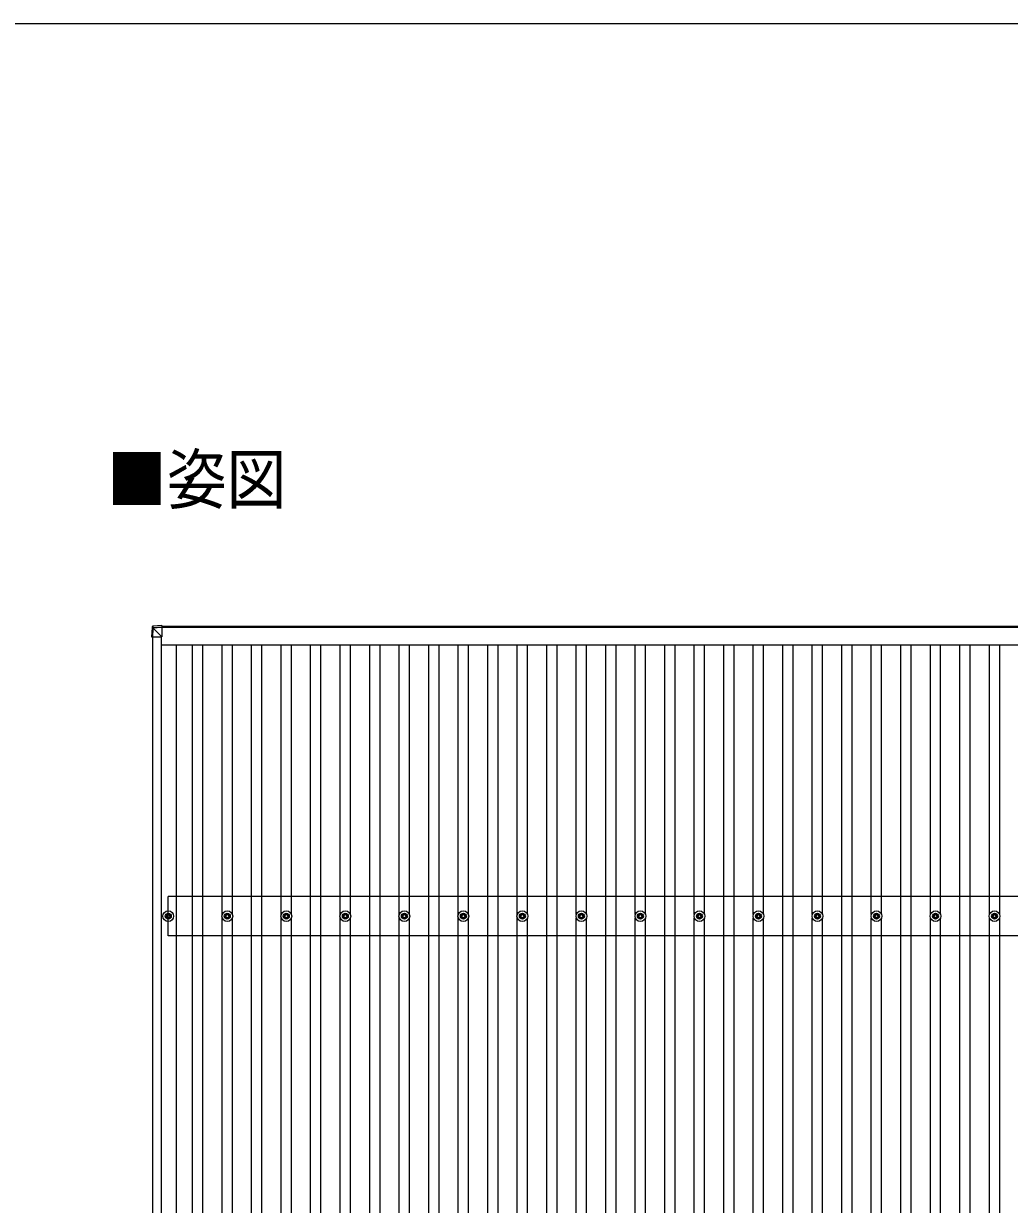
# Model space of a CAD drawing. Units: millimetres at full size, sheet at 1:50; details may follow other scales. Extents: x -14053 to 14053, y -9700 to 9700.
# Drawn here: x -7368 to -4027, y 5698 to 9700 of the extents above; entities that cross this region are included whole.
import ezdxf
from ezdxf.enums import TextEntityAlignment as Align

# ---------------------------------------------------------------- set-up
doc = ezdxf.new("R2010")
doc.units = ezdxf.units.MM
doc.header["$LTSCALE"] = 50
for name, color, linetype, lineweight in [('1-0', 4, 'Continuous', 9), ('1-1', 2, 'Continuous', 9), ('1-2', 134, 'Continuous', 9), ('1-3', 5, 'Continuous', 5), ('1-4', 6, 'Continuous', 9), ('F-0', 7, 'Continuous', 9)]:
    doc.layers.add(name, color=color, linetype=linetype, lineweight=lineweight)
doc.styles.add('ＭＳ ゴシック', font='')
doc.styles.get('ＭＳ ゴシック').set_extended_font_data('MS Gothic')

msp = doc.modelspace()

# ---------------------------------------------------------------- linework, layer by layer
at = {"layer": '1-1'}
for p, q in [((-6898.89, 7657.82), (-2056.68, 7657.82)), ((-2056.68, 7653.22), (-6898.89, 7653.22)), ((-6929.37, 1730.26), (-6929.37, 7621.64)), ((-6900.37, 1730.21), (-6900.37, 7621.59)), ((-6900.37, 7594.39), (-2054.37, 7594.39)), ((-2077.37, 6741.79), (-6877.37, 6741.79)), ((-6877.37, 6607.79), (-6877.37, 6741.79)), ((-2077.37, 6607.79), (-6877.37, 6607.79))]:
    msp.add_line(p, q, dxfattribs=at)
at = {"layer": '1-2'}
for p, q in [((-6850.87, 7594.39), (-6850.87, 1754.95)), ((-6794.87, 1754.95), (-6794.87, 7594.39)), ((-6759.87, 1754.95), (-6759.87, 7594.39)), ((-6694.87, 6679.97), (-6694.87, 7594.39)), ((-6659.87, 6679.97), (-6659.87, 7594.39)), ((-6594.87, 1754.95), (-6594.87, 7594.39)), ((-6594.87, 1754.95), (-6594.87, 7594.39)), ((-6559.87, 1754.95), (-6559.87, 7594.39)), ((-6559.87, 1754.95), (-6559.87, 7594.39)), ((-6494.87, 6679.97), (-6494.87, 7594.39)), ((-6494.87, 6679.97), (-6494.87, 7594.39)), ((-6459.87, 6679.97), (-6459.87, 7594.39)), ((-6459.87, 6679.97), (-6459.87, 7594.39)), ((-6394.87, 1754.95), (-6394.87, 7594.39)), ((-6394.87, 1754.95), (-6394.87, 7594.39)), ((-6359.87, 1754.95), (-6359.87, 7594.39)), ((-6359.87, 1754.95), (-6359.87, 7594.39)), ((-6294.87, 6679.97), (-6294.87, 7594.39)), ((-6294.87, 6679.97), (-6294.87, 7594.39)), ((-6259.87, 6679.97), (-6259.87, 7594.39)), ((-6259.87, 6679.97), (-6259.87, 7594.39)), ((-6194.87, 1754.95), (-6194.87, 7594.39)), ((-6194.87, 1754.95), (-6194.87, 7594.39)), ((-6159.87, 1754.95), (-6159.87, 7594.39)), ((-6159.87, 1754.95), (-6159.87, 7594.39)), ((-6094.87, 6679.97), (-6094.87, 7594.39)), ((-6094.87, 6679.97), (-6094.87, 7594.39)), ((-6059.87, 6679.97), (-6059.87, 7594.39)), ((-6059.87, 6679.97), (-6059.87, 7594.39)), ((-5994.87, 1754.95), (-5994.87, 7594.39)), ((-5959.87, 1754.95), (-5959.87, 7594.39)), ((-5894.87, 6679.97), (-5894.87, 7594.39)), ((-5859.87, 6679.97), (-5859.87, 7594.39)), ((-5794.87, 1754.95), (-5794.87, 7594.39)), ((-5759.87, 1754.95), (-5759.87, 7594.39)), ((-5694.87, 6679.97), (-5694.87, 7594.39)), ((-5659.87, 6679.97), (-5659.87, 7594.39)), ((-5594.87, 1754.95), (-5594.87, 7594.39)), ((-5559.87, 1754.95), (-5559.87, 7594.39)), ((-5494.87, 6679.97), (-5494.87, 7594.39)), ((-5459.87, 6679.97), (-5459.87, 7594.39)), ((-5394.87, 1754.95), (-5394.87, 7594.39)), ((-5359.87, 1754.95), (-5359.87, 7594.39)), ((-5294.87, 6679.97), (-5294.87, 7594.39)), ((-5259.87, 6679.97), (-5259.87, 7594.39)), ((-5194.87, 1754.95), (-5194.87, 7594.39)), ((-5159.87, 1754.95), (-5159.87, 7594.39)), ((-5094.87, 6679.97), (-5094.87, 7594.39)), ((-5059.87, 6679.97), (-5059.87, 7594.39)), ((-4994.87, 1754.95), (-4994.87, 7594.39)), ((-4959.87, 1754.95), (-4959.87, 7594.39)), ((-4894.87, 6679.97), (-4894.87, 7594.39)), ((-4859.87, 6679.97), (-4859.87, 7594.39)), ((-4794.87, 1754.95), (-4794.87, 7594.39)), ((-4759.87, 1754.95), (-4759.87, 7594.39)), ((-4694.87, 6679.97), (-4694.87, 7594.39)), ((-4659.87, 6679.97), (-4659.87, 7594.39)), ((-4594.87, 1754.95), (-4594.87, 7594.39)), ((-4559.87, 1754.95), (-4559.87, 7594.39)), ((-4494.87, 6679.97), (-4494.87, 7594.39)), ((-4459.87, 6679.97), (-4459.87, 7594.39)), ((-4394.87, 1754.95), (-4394.87, 7594.39)), ((-4359.87, 1754.95), (-4359.87, 7594.39)), ((-4294.87, 6679.97), (-4294.87, 7594.39)), ((-4259.87, 6679.97), (-4259.87, 7594.39)), ((-4194.87, 1754.95), (-4194.87, 7594.39)), ((-4159.87, 1754.95), (-4159.87, 7594.39)), ((-4094.87, 6679.97), (-4094.87, 7594.39)), ((-4059.87, 6679.97), (-4059.87, 7594.39)), ((-6694.87, 2679.97), (-6694.87, 6669.61)), ((-6659.87, 2679.97), (-6659.87, 6669.61)), ((-6494.87, 2679.97), (-6494.87, 6669.61)), ((-6494.87, 2679.97), (-6494.87, 6669.61)), ((-6459.87, 2679.97), (-6459.87, 6669.61)), ((-6459.87, 2679.97), (-6459.87, 6669.61)), ((-6294.87, 2679.97), (-6294.87, 6669.61)), ((-6294.87, 2679.97), (-6294.87, 6669.61)), ((-6259.87, 2679.97), (-6259.87, 6669.61)), ((-6259.87, 2679.97), (-6259.87, 6669.61)), ((-6094.87, 2679.97), (-6094.87, 6669.61)), ((-6094.87, 2679.97), (-6094.87, 6669.61)), ((-6059.87, 2679.97), (-6059.87, 6669.61)), ((-6059.87, 2679.97), (-6059.87, 6669.61)), ((-5894.87, 2679.97), (-5894.87, 6669.61)), ((-5859.87, 2679.97), (-5859.87, 6669.61)), ((-5694.87, 2679.97), (-5694.87, 6669.61)), ((-5659.87, 2679.97), (-5659.87, 6669.61)), ((-5494.87, 2679.97), (-5494.87, 6669.61)), ((-5459.87, 2679.97), (-5459.87, 6669.61)), ((-5294.87, 2679.97), (-5294.87, 6669.61)), ((-5259.87, 2679.97), (-5259.87, 6669.61)), ((-5094.87, 2679.97), (-5094.87, 6669.61)), ((-5059.87, 2679.97), (-5059.87, 6669.61)), ((-4894.87, 2679.97), (-4894.87, 6669.61)), ((-4859.87, 2679.97), (-4859.87, 6669.61)), ((-4694.87, 2679.97), (-4694.87, 6669.61)), ((-4659.87, 2679.97), (-4659.87, 6669.61)), ((-4494.87, 2679.97), (-4494.87, 6669.61)), ((-4459.87, 2679.97), (-4459.87, 6669.61)), ((-4294.87, 2679.97), (-4294.87, 6669.61)), ((-4259.87, 2679.97), (-4259.87, 6669.61)), ((-4094.87, 2679.97), (-4094.87, 6669.61)), ((-4059.87, 2679.97), (-4059.87, 6669.61))]:
    msp.add_line(p, q, dxfattribs=at)
at = {"layer": '1-3'}
for p, q in [((-6879.12, 6684.79), (-6879.12, 6680.37)), ((-6875.62, 6684.79), (-6875.62, 6680.37)), ((-6679.12, 6684.79), (-6679.12, 6680.37)), ((-6675.62, 6684.79), (-6675.62, 6680.37)), ((-6479.12, 6684.79), (-6479.12, 6680.37)), ((-6479.12, 6684.79), (-6479.12, 6680.37)), ((-6475.62, 6684.79), (-6475.62, 6680.37)), ((-6475.62, 6684.79), (-6475.62, 6680.37)), ((-6279.12, 6684.79), (-6279.12, 6680.37)), ((-6279.12, 6684.79), (-6279.12, 6680.37)), ((-6275.62, 6684.79), (-6275.62, 6680.37)), ((-6275.62, 6684.79), (-6275.62, 6680.37)), ((-6079.12, 6684.79), (-6079.12, 6680.37)), ((-6079.12, 6684.79), (-6079.12, 6680.37)), ((-6075.62, 6684.79), (-6075.62, 6680.37)), ((-6075.62, 6684.79), (-6075.62, 6680.37)), ((-5879.12, 6684.79), (-5879.12, 6680.37)), ((-5875.62, 6684.79), (-5875.62, 6680.37)), ((-5679.12, 6684.79), (-5679.12, 6680.37)), ((-5675.62, 6684.79), (-5675.62, 6680.37)), ((-5479.12, 6684.79), (-5479.12, 6680.37)), ((-5475.62, 6684.79), (-5475.62, 6680.37)), ((-5279.12, 6684.79), (-5279.12, 6680.37)), ((-5275.62, 6684.79), (-5275.62, 6680.37)), ((-5079.12, 6684.79), (-5079.12, 6680.37)), ((-5075.62, 6684.79), (-5075.62, 6680.37)), ((-4879.12, 6684.79), (-4879.12, 6680.37)), ((-4875.62, 6684.79), (-4875.62, 6680.37)), ((-4679.12, 6684.79), (-4679.12, 6680.37)), ((-4675.62, 6684.79), (-4675.62, 6680.37)), ((-4479.12, 6684.79), (-4479.12, 6680.37)), ((-4475.62, 6684.79), (-4475.62, 6680.37)), ((-4279.12, 6684.79), (-4279.12, 6680.37)), ((-4275.62, 6684.79), (-4275.62, 6680.37)), ((-4079.12, 6684.79), (-4079.12, 6680.37)), ((-4075.62, 6684.79), (-4075.62, 6680.37)), ((-6887.37, 6676.54), (-6882.95, 6676.54)), ((-6887.37, 6673.04), (-6882.95, 6673.04)), ((-6879.12, 6669.21), (-6879.12, 6664.79)), ((-6875.62, 6669.21), (-6875.62, 6664.79)), ((-6871.79, 6676.54), (-6867.37, 6676.54)), ((-6871.79, 6673.04), (-6867.37, 6673.04)), ((-6687.37, 6676.54), (-6682.95, 6676.54)), ((-6687.37, 6673.04), (-6682.95, 6673.04)), ((-6679.12, 6669.21), (-6679.12, 6664.79)), ((-6675.62, 6669.21), (-6675.62, 6664.79)), ((-6671.79, 6676.54), (-6667.37, 6676.54)), ((-6671.79, 6673.04), (-6667.37, 6673.04)), ((-6487.37, 6676.54), (-6482.95, 6676.54)), ((-6487.37, 6676.54), (-6482.95, 6676.54)), ((-6487.37, 6673.04), (-6482.95, 6673.04)), ((-6487.37, 6673.04), (-6482.95, 6673.04)), ((-6479.12, 6669.21), (-6479.12, 6664.79)), ((-6479.12, 6669.21), (-6479.12, 6664.79)), ((-6475.62, 6669.21), (-6475.62, 6664.79)), ((-6475.62, 6669.21), (-6475.62, 6664.79)), ((-6471.79, 6676.54), (-6467.37, 6676.54)), ((-6471.79, 6676.54), (-6467.37, 6676.54)), ((-6471.79, 6673.04), (-6467.37, 6673.04)), ((-6471.79, 6673.04), (-6467.37, 6673.04)), ((-6287.37, 6676.54), (-6282.95, 6676.54)), ((-6287.37, 6676.54), (-6282.95, 6676.54)), ((-6287.37, 6673.04), (-6282.95, 6673.04)), ((-6287.37, 6673.04), (-6282.95, 6673.04)), ((-6279.12, 6669.21), (-6279.12, 6664.79)), ((-6279.12, 6669.21), (-6279.12, 6664.79)), ((-6275.62, 6669.21), (-6275.62, 6664.79)), ((-6275.62, 6669.21), (-6275.62, 6664.79)), ((-6271.79, 6676.54), (-6267.37, 6676.54)), ((-6271.79, 6676.54), (-6267.37, 6676.54)), ((-6271.79, 6673.04), (-6267.37, 6673.04)), ((-6271.79, 6673.04), (-6267.37, 6673.04)), ((-6087.37, 6676.54), (-6082.95, 6676.54)), ((-6087.37, 6676.54), (-6082.95, 6676.54)), ((-6087.37, 6673.04), (-6082.95, 6673.04)), ((-6087.37, 6673.04), (-6082.95, 6673.04)), ((-6079.12, 6669.21), (-6079.12, 6664.79)), ((-6079.12, 6669.21), (-6079.12, 6664.79)), ((-6075.62, 6669.21), (-6075.62, 6664.79)), ((-6075.62, 6669.21), (-6075.62, 6664.79)), ((-6071.79, 6676.54), (-6067.37, 6676.54)), ((-6071.79, 6676.54), (-6067.37, 6676.54)), ((-6071.79, 6673.04), (-6067.37, 6673.04)), ((-6071.79, 6673.04), (-6067.37, 6673.04)), ((-5887.37, 6676.54), (-5882.95, 6676.54)), ((-5887.37, 6673.04), (-5882.95, 6673.04)), ((-5879.12, 6669.21), (-5879.12, 6664.79)), ((-5875.62, 6669.21), (-5875.62, 6664.79)), ((-5871.79, 6676.54), (-5867.37, 6676.54)), ((-5871.79, 6673.04), (-5867.37, 6673.04)), ((-5687.37, 6676.54), (-5682.95, 6676.54)), ((-5687.37, 6673.04), (-5682.95, 6673.04)), ((-5679.12, 6669.21), (-5679.12, 6664.79)), ((-5675.62, 6669.21), (-5675.62, 6664.79)), ((-5671.79, 6676.54), (-5667.37, 6676.54)), ((-5671.79, 6673.04), (-5667.37, 6673.04)), ((-5487.37, 6676.54), (-5482.95, 6676.54)), ((-5487.37, 6673.04), (-5482.95, 6673.04)), ((-5479.12, 6669.21), (-5479.12, 6664.79)), ((-5475.62, 6669.21), (-5475.62, 6664.79)), ((-5471.79, 6676.54), (-5467.37, 6676.54)), ((-5471.79, 6673.04), (-5467.37, 6673.04)), ((-5287.37, 6676.54), (-5282.95, 6676.54)), ((-5287.37, 6673.04), (-5282.95, 6673.04)), ((-5279.12, 6669.21), (-5279.12, 6664.79)), ((-5275.62, 6669.21), (-5275.62, 6664.79)), ((-5271.79, 6676.54), (-5267.37, 6676.54)), ((-5271.79, 6673.04), (-5267.37, 6673.04)), ((-5087.37, 6676.54), (-5082.95, 6676.54)), ((-5087.37, 6673.04), (-5082.95, 6673.04)), ((-5079.12, 6669.21), (-5079.12, 6664.79)), ((-5075.62, 6669.21), (-5075.62, 6664.79)), ((-5071.79, 6676.54), (-5067.37, 6676.54)), ((-5071.79, 6673.04), (-5067.37, 6673.04)), ((-4887.37, 6676.54), (-4882.95, 6676.54)), ((-4887.37, 6673.04), (-4882.95, 6673.04)), ((-4879.12, 6669.21), (-4879.12, 6664.79)), ((-4875.62, 6669.21), (-4875.62, 6664.79)), ((-4871.79, 6676.54), (-4867.37, 6676.54)), ((-4871.79, 6673.04), (-4867.37, 6673.04)), ((-4687.37, 6676.54), (-4682.95, 6676.54)), ((-4687.37, 6673.04), (-4682.95, 6673.04)), ((-4679.12, 6669.21), (-4679.12, 6664.79)), ((-4675.62, 6669.21), (-4675.62, 6664.79)), ((-4671.79, 6676.54), (-4667.37, 6676.54)), ((-4671.79, 6673.04), (-4667.37, 6673.04)), ((-4487.37, 6676.54), (-4482.95, 6676.54)), ((-4487.37, 6673.04), (-4482.95, 6673.04)), ((-4479.12, 6669.21), (-4479.12, 6664.79)), ((-4475.62, 6669.21), (-4475.62, 6664.79)), ((-4471.79, 6676.54), (-4467.37, 6676.54)), ((-4471.79, 6673.04), (-4467.37, 6673.04)), ((-4287.37, 6676.54), (-4282.95, 6676.54)), ((-4287.37, 6673.04), (-4282.95, 6673.04)), ((-4279.12, 6669.21), (-4279.12, 6664.79)), ((-4275.62, 6669.21), (-4275.62, 6664.79)), ((-4271.79, 6676.54), (-4267.37, 6676.54)), ((-4271.79, 6673.04), (-4267.37, 6673.04)), ((-4087.37, 6676.54), (-4082.95, 6676.54)), ((-4087.37, 6673.04), (-4082.95, 6673.04)), ((-4079.12, 6669.21), (-4079.12, 6664.79)), ((-4075.62, 6669.21), (-4075.62, 6664.79)), ((-4071.79, 6676.54), (-4067.37, 6676.54)), ((-4071.79, 6673.04), (-4067.37, 6673.04))]:
    msp.add_line(p, q, dxfattribs=at)
for centre, radius in [((-6877.37, 6674.79), 18.25), ((-6877.37, 6674.79), 10.15), ((-6677.37, 6674.79), 18.25), ((-6677.37, 6674.79), 10.15), ((-6477.37, 6674.79), 18.25), ((-6477.37, 6674.79), 18.25), ((-6477.37, 6674.79), 10.15), ((-6477.37, 6674.79), 10.15), ((-6277.37, 6674.79), 18.25), ((-6277.37, 6674.79), 18.25), ((-6277.37, 6674.79), 10.15), ((-6277.37, 6674.79), 10.15), ((-6077.37, 6674.79), 18.25), ((-6077.37, 6674.79), 18.25), ((-6077.37, 6674.79), 10.15), ((-6077.37, 6674.79), 10.15), ((-5877.37, 6674.79), 18.25), ((-5877.37, 6674.79), 10.15), ((-5677.37, 6674.79), 18.25), ((-5677.37, 6674.79), 10.15), ((-5477.37, 6674.79), 18.25), ((-5477.37, 6674.79), 10.15), ((-5277.37, 6674.79), 18.25), ((-5277.37, 6674.79), 10.15), ((-5077.37, 6674.79), 18.25), ((-5077.37, 6674.79), 10.15), ((-4877.37, 6674.79), 18.25), ((-4877.37, 6674.79), 10.15), ((-4677.37, 6674.79), 18.25), ((-4677.37, 6674.79), 10.15), ((-4477.37, 6674.79), 18.25), ((-4477.37, 6674.79), 10.15), ((-4277.37, 6674.79), 18.25), ((-4277.37, 6674.79), 10.15), ((-4077.37, 6674.79), 18.25), ((-4077.37, 6674.79), 10.15), ((-6877.37, 6674.79), 5.85), ((-6877.37, 6674.79), 5.25), ((-6677.37, 6674.79), 5.85), ((-6677.37, 6674.79), 5.25), ((-6477.37, 6674.79), 5.85), ((-6477.37, 6674.79), 5.85), ((-6477.37, 6674.79), 5.25), ((-6477.37, 6674.79), 5.25), ((-6277.37, 6674.79), 5.85), ((-6277.37, 6674.79), 5.85), ((-6277.37, 6674.79), 5.25), ((-6277.37, 6674.79), 5.25), ((-6077.37, 6674.79), 5.85), ((-6077.37, 6674.79), 5.85), ((-6077.37, 6674.79), 5.25), ((-6077.37, 6674.79), 5.25), ((-5877.37, 6674.79), 5.85), ((-5877.37, 6674.79), 5.25), ((-5677.37, 6674.79), 5.85), ((-5677.37, 6674.79), 5.25), ((-5477.37, 6674.79), 5.85), ((-5477.37, 6674.79), 5.25), ((-5277.37, 6674.79), 5.85), ((-5277.37, 6674.79), 5.25), ((-5077.37, 6674.79), 5.85), ((-5077.37, 6674.79), 5.25), ((-4877.37, 6674.79), 5.85), ((-4877.37, 6674.79), 5.25), ((-4677.37, 6674.79), 5.85), ((-4677.37, 6674.79), 5.25), ((-4477.37, 6674.79), 5.85), ((-4477.37, 6674.79), 5.25), ((-4277.37, 6674.79), 5.85), ((-4277.37, 6674.79), 5.25), ((-4077.37, 6674.79), 5.85), ((-4077.37, 6674.79), 5.25)]:
    msp.add_circle(centre, radius, dxfattribs=at)
at = {"layer": '1-4'}
for p, q in [((-6933.19, 7621.06), (-6931.33, 7651.59)), ((-6931.33, 7651.59), (-6931.33, 7656.35)), ((-6929.43, 7651.4), (-6931.3, 7620.99)), ((-6898.89, 7660.15), (-6929.45, 7658.22)), ((-6898.89, 7660.15), (-6929.45, 7658.22)), ((-6929.45, 7658.22), (-6929.45, 7658.22)), ((-6929.45, 7658.22), (-6929.45, 7653.47)), ((-6929.45, 7653.47), (-6898.89, 7655.34)), ((-6929.34, 7651.41), (-6929.43, 7651.4)), ((-6898.89, 7653.37), (-6929.38, 7651.5)), ((-6898.89, 7621.59), (-6929.34, 7652.06)), ((-6898.89, 7660.15), (-6898.89, 7655.34)), ((-6898.89, 7655.34), (-6898.89, 7653.37)), ((-6898.89, 7654.02), (-6898.89, 7621.59)), ((-6931.3, 7621.64), (-6898.89, 7621.59))]:
    msp.add_line(p, q, dxfattribs=at)
msp.add_lwpolyline([(-6931.33, 7656.35), (-6933.19, 7625.87), (-6933.19, 7621.06)], dxfattribs=at)
for centre, radius, start, end in [((-6929.33, 7651.47), 2, 93.48408, 176.48407), ((-6929.1, 7664.32), 12.92, 260.08679, 268.52577), ((-6919.07, 7652.52), 10.42, 174.80664, 186.16183)]:
    msp.add_arc(centre, radius, start, end, dxfattribs=at)
for centre, major_axis, ratio, start_param, end_param in [((-6929.33, 7656.23), (-1.92, -0.56), 0.998105, 4.4898734, 5.9384966), ((-6929.33, 7651.47), (-0.12, 2), 0.02656, 0.0332981, 1.5518323), ((-6893.32, 7653.61), (-36.07, -2.1), 0.055348, 0.0000815, 0.0491486), ((-6931.19, 7621.06), (-2, 0), 0.033268, 0.0000002, 1.5185344)]:
    msp.add_ellipse(centre, major_axis=major_axis, ratio=ratio, start_param=start_param, end_param=end_param, dxfattribs=at)
at = {"layer": 'F-0', "color": 5, "lineweight": 5}
msp.add_line((-14053.43, 9700), (13346.57, 9700), dxfattribs=at)

# ---------------------------------------------------------------- texts
at = {"layer": '1-0', "color": 7, "style": 'ＭＳ ゴシック', "width": 0.9}
msp.add_text('■姿図', height=165, dxfattribs=at).set_placement((-7085.04, 8023.55), align=Align.BOTTOM_LEFT)

doc.saveas('drawing.dxf')
